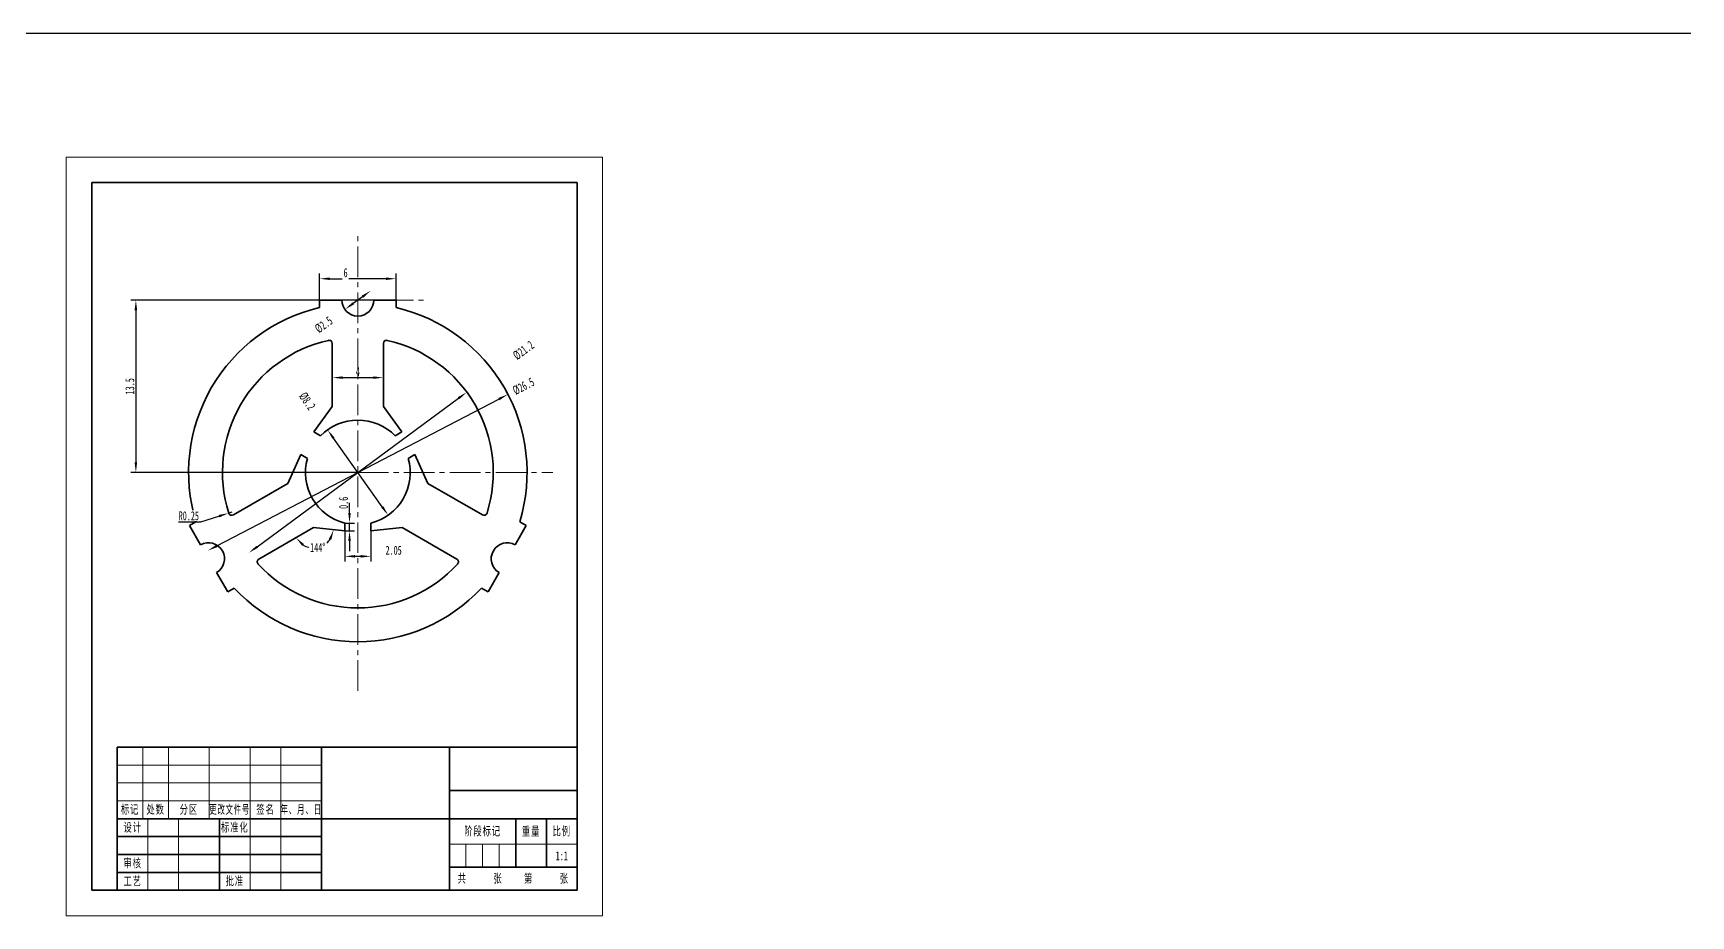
# Model space of a CAD drawing. Header units: millimetres. Extents: x 2881 to 4175, y 614 to 1733.
# Drawn here: x 3526 to 4175, y 1077 to 1422 of the extents above; entities that cross this region are included whole.
import ezdxf
from ezdxf.enums import TextEntityAlignment as Align

# ---------------------------------------------------------------- set-up
doc = ezdxf.new("R2010")
doc.units = ezdxf.units.MM
doc.linetypes.add('点画线', pattern=[18, 12, -2, 2, -2])
for name, color, linetype, lineweight in [('中心线层', 1, '点画线', 18), ('实线', 7, 'Continuous', 25), ('尺寸线层', 3, 'Continuous', 18), ('粗实线层', 7, 'Continuous', 35), ('细实线层', 7, 'Continuous', 18)]:
    doc.layers.add(name, color=color, linetype=linetype, lineweight=lineweight)
doc.styles.add('标准', font='', dxfattribs={"width": 0.667})
doc.styles.get('标准').set_extended_font_data('宋体')
doc.dimstyles.new('GB_尺寸', dxfattribs={"dimtxt": 3.5, "dimasz": 4, "dimexe": 2, "dimexo": 0, "dimtad": 1, "dimlfac": 0.2, "dimdsep": 46, "dimtxsty": '标准', "dimblk": '_CAXARROW', "dimcen": 0, "dimdle": 6, "dimazin": 2, "dimtfac": 0.707107, "dimtdec": 3, "dimtmove": 2, "dimatfit": 3, "dimfxl": 1, "dimfrac": 2, "dimtolj": 1, "dimtzin": 0, "dimarcsym": 1})

# ---------------------------------------------------------------- blocks, each defined once
blk = doc.blocks.new('_CAXARROW')
blk.add_hatch(color=0).paths.add_polyline_path([(0, 0), (-1, 0.125), (-1, -0.125)], flags=0)
blk = doc.blocks.new('*D36')
at = {"layer": 'Defpoints', "color": 0, "transparency": 16777216}
blk.add_point((3594.59, 1219.86), dxfattribs=at)
at = {"layer": '尺寸线层', "color": 0, "linetype": 'Continuous', "lineweight": -2, "transparency": 16777216}
blk.add_line((3598.14, 1221.71), (3708.58, 1279.18), dxfattribs=at)
at = {"layer": '尺寸线层', "color": 0, "lineweight": -2, "transparency": 16777216, "xscale": 4, "yscale": 4, "zscale": 4, "rotation": 207.4920403016437}
blk.add_blockref('_CAXARROW', (3594.59, 1219.86), dxfattribs=at)
at = {"layer": '尺寸线层', "color": 0, "transparency": 16777216, "insert": (3718.22, 1284.2), "char_height": 3.5, "attachment_point": 5, "rotation": 27.49204, "style": '标准', "bg_fill": 3, "box_fill_scale": 1.1, "bg_fill_color": 256, "bg_fill_true_color": 13158600, "bg_fill_transparency": 0}
blk.add_mtext('\\A1;%%C26.5', dxfattribs=at)
at = {"layer": 'Defpoints', "color": 0, "transparency": 16777216}
blk.add_point((3712.13, 1281.03), dxfattribs=at)
at = {"layer": '尺寸线层', "color": 0, "lineweight": -2, "transparency": 16777216, "xscale": 4, "yscale": 4, "zscale": 4, "rotation": 27.49204030164369}
blk.add_blockref('_CAXARROW', (3712.13, 1281.03), dxfattribs=at)
blk = doc.blocks.new('*D37')
at = {"layer": 'Defpoints', "color": 0, "transparency": 16777216}
for p in [(3696.02, 1281.9), (3610.7, 1219)]:
    blk.add_point(p, dxfattribs=at)
at = {"layer": '尺寸线层', "color": 0, "linetype": 'Continuous', "lineweight": -2, "transparency": 16777216}
blk.add_line((3613.92, 1221.37), (3692.8, 1279.52), dxfattribs=at)
at = {"layer": '尺寸线层', "color": 0, "lineweight": -2, "transparency": 16777216, "xscale": 4, "yscale": 4, "zscale": 4}
for p, rotation in [((3696.02, 1281.9), 36.39739199366286), ((3610.7, 1219), 216.3973919936629)]:
    blk.add_blockref('_CAXARROW', p, dxfattribs=dict(at, rotation=rotation))
at = {"layer": '尺寸线层', "color": 0, "transparency": 16777216, "insert": (3718.22, 1298.26), "char_height": 3.5, "attachment_point": 5, "rotation": 36.39739, "style": '标准', "bg_fill": 3, "box_fill_scale": 1.1, "bg_fill_color": 256, "bg_fill_true_color": 13158600, "bg_fill_transparency": 0}
blk.add_mtext('\\A1;%%C21.2', dxfattribs=at)
blk = doc.blocks.new('*D38')
at = {"layer": 'Defpoints', "color": 0, "transparency": 16777216}
for p in [(3641.5, 1267.17), (3665.23, 1233.73)]:
    blk.add_point(p, dxfattribs=at)
at = {"layer": '尺寸线层', "color": 0, "linetype": 'Continuous', "lineweight": -2, "transparency": 16777216}
blk.add_line((3662.91, 1236.99), (3643.81, 1263.9), dxfattribs=at)
at = {"layer": '尺寸线层', "color": 0, "lineweight": -2, "transparency": 16777216, "xscale": 4, "yscale": 4, "zscale": 4}
for p, rotation in [((3641.5, 1267.17), 125.3609230140559), ((3665.23, 1233.73), 305.3609230140559)]:
    blk.add_blockref('_CAXARROW', p, dxfattribs=dict(at, rotation=rotation))
at = {"layer": '尺寸线层', "color": 0, "transparency": 16777216, "insert": (3633.55, 1278.37), "char_height": 3.5, "attachment_point": 5, "rotation": 305.36092, "style": '标准', "bg_fill": 3, "box_fill_scale": 1.1, "bg_fill_color": 256, "bg_fill_true_color": 13158600, "bg_fill_transparency": 0}
blk.add_mtext('\\A1;%%C8.2', dxfattribs=at)
blk = doc.blocks.new('*D39')
at = {"layer": 'Defpoints', "color": 0, "transparency": 16777216}
for p in [(3643.36, 1287.07), (3663.36, 1287.59), (3663.36, 1286.14)]:
    blk.add_point(p, dxfattribs=at)
at = {"layer": '尺寸线层', "color": 0, "linetype": 'Continuous', "lineweight": -2, "transparency": 16777216}
for p, q in [((3643.36, 1287.07), (3643.36, 1289.59)), ((3647.36, 1287.59), (3659.36, 1287.59)), ((3663.36, 1286.14), (3663.36, 1289.59))]:
    blk.add_line(p, q, dxfattribs=at)
at = {"layer": '尺寸线层', "color": 0, "lineweight": -2, "transparency": 16777216, "xscale": 4, "yscale": 4, "zscale": 4, "rotation": 180}
blk.add_blockref('_CAXARROW', (3643.36, 1287.59), dxfattribs=at)
at = {"layer": '尺寸线层', "color": 0, "lineweight": -2, "transparency": 16777216, "xscale": 4, "yscale": 4, "zscale": 4}
blk.add_blockref('_CAXARROW', (3663.36, 1287.59), dxfattribs=at)
at = {"layer": '尺寸线层', "color": 0, "transparency": 16777216, "insert": (3653.36, 1289.96), "char_height": 3.5, "attachment_point": 5, "style": '标准', "bg_fill": 3, "box_fill_scale": 1.1, "bg_fill_color": 256, "bg_fill_true_color": 13158600, "bg_fill_transparency": 0}
blk.add_mtext('\\A1;4', dxfattribs=at)
blk = doc.blocks.new('*D40')
at = {"layer": 'Defpoints', "color": 0, "transparency": 16777216}
for p in [(3668.36, 1326.29), (3638.36, 1317.95), (3668.36, 1317.95)]:
    blk.add_point(p, dxfattribs=at)
at = {"layer": '尺寸线层', "color": 0, "linetype": 'Continuous', "lineweight": -2, "transparency": 16777216}
for p, q in [((3638.36, 1317.95), (3638.36, 1328.29)), ((3642.36, 1326.29), (3647.27, 1326.29)), ((3664.36, 1326.29), (3649.87, 1326.29)), ((3668.36, 1317.95), (3668.36, 1328.29))]:
    blk.add_line(p, q, dxfattribs=at)
at = {"layer": '尺寸线层', "color": 0, "lineweight": -2, "transparency": 16777216, "xscale": 4, "yscale": 4, "zscale": 4, "rotation": 180}
blk.add_blockref('_CAXARROW', (3638.36, 1326.29), dxfattribs=at)
at = {"layer": '尺寸线层', "color": 0, "lineweight": -2, "transparency": 16777216, "xscale": 4, "yscale": 4, "zscale": 4}
blk.add_blockref('_CAXARROW', (3668.36, 1326.29), dxfattribs=at)
at = {"layer": '尺寸线层', "color": 0, "transparency": 16777216, "insert": (3648.57, 1328.63), "char_height": 3.5, "attachment_point": 5, "style": '标准', "bg_fill": 3, "box_fill_scale": 1.1, "bg_fill_color": 256, "bg_fill_true_color": 13158600, "bg_fill_transparency": 0}
blk.add_mtext('\\A1;6', dxfattribs=at)
blk = doc.blocks.new('*D41')
at = {"layer": 'Defpoints', "color": 0, "transparency": 16777216}
for p in [(3658.42, 1321.61), (3648.3, 1314.28)]:
    blk.add_point(p, dxfattribs=at)
at = {"layer": '尺寸线层', "color": 0, "linetype": 'Continuous', "lineweight": -2, "transparency": 16777216}
blk.add_line((3655.18, 1319.27), (3651.54, 1316.63), dxfattribs=at)
at = {"layer": '尺寸线层', "color": 0, "lineweight": -2, "transparency": 16777216, "xscale": 4, "yscale": 4, "zscale": 4}
for p, rotation in [((3658.42, 1321.61), 35.91091659803507), ((3648.3, 1314.28), 215.9109165980351)]:
    blk.add_blockref('_CAXARROW', p, dxfattribs=dict(at, rotation=rotation))
at = {"layer": '尺寸线层', "color": 0, "transparency": 16777216, "insert": (3640.02, 1308.28), "char_height": 3.5, "attachment_point": 5, "rotation": 35.91092, "style": '标准', "bg_fill": 3, "box_fill_scale": 1.1, "bg_fill_color": 256, "bg_fill_true_color": 13158600, "bg_fill_transparency": 0}
blk.add_mtext('\\A1;%%C2.5', dxfattribs=at)
blk = doc.blocks.new('*D42')
at = {"layer": 'Defpoints', "color": 0, "transparency": 16777216}
for p in [(3602.8, 1234.56), (3603.99, 1234.93)]:
    blk.add_point(p, dxfattribs=at)
at = {"layer": '尺寸线层', "color": 0, "linetype": 'Continuous', "lineweight": -2, "transparency": 16777216}
for p, q in [((3591.83, 1231.11), (3598.98, 1233.36)), ((3603.99, 1234.93), (3602.8, 1234.56)), ((3583.17, 1231.11), (3591.83, 1231.11))]:
    blk.add_line(p, q, dxfattribs=at)
at = {"layer": '尺寸线层', "color": 0, "lineweight": -2, "transparency": 16777216, "xscale": 4, "yscale": 4, "zscale": 4, "rotation": 17.44198698300911}
blk.add_blockref('_CAXARROW', (3602.8, 1234.56), dxfattribs=at)
at = {"layer": '尺寸线层', "color": 0, "transparency": 16777216, "insert": (3587.19, 1233.49), "char_height": 3.5, "attachment_point": 5, "style": '标准', "bg_fill": 3, "box_fill_scale": 1.1, "bg_fill_color": 256, "bg_fill_true_color": 13158600, "bg_fill_transparency": 0}
blk.add_mtext('\\A1;R0.25', dxfattribs=at)
blk = doc.blocks.new('*D43')
at = {"layer": 'Defpoints', "color": 0, "transparency": 16777216}
for p in [(3659.61, 1317.95), (3566.46, 1250.45), (3653.36, 1250.45)]:
    blk.add_point(p, dxfattribs=at)
at = {"layer": '尺寸线层', "color": 0, "linetype": 'Continuous', "lineweight": -2, "transparency": 16777216}
for p, q in [((3659.61, 1317.95), (3564.46, 1317.95)), ((3566.46, 1313.95), (3566.46, 1254.45)), ((3653.36, 1250.45), (3564.46, 1250.45))]:
    blk.add_line(p, q, dxfattribs=at)
at = {"layer": '尺寸线层', "color": 0, "lineweight": -2, "transparency": 16777216, "xscale": 4, "yscale": 4, "zscale": 4}
for p, rotation in [((3566.46, 1317.95), 90), ((3566.46, 1250.45), 270)]:
    blk.add_blockref('_CAXARROW', p, dxfattribs=dict(at, rotation=rotation))
at = {"layer": '尺寸线层', "color": 0, "transparency": 16777216, "insert": (3564.09, 1284.2), "char_height": 3.5, "attachment_point": 5, "rotation": 90, "style": '标准', "bg_fill": 3, "box_fill_scale": 1.1, "bg_fill_color": 256, "bg_fill_true_color": 13158600, "bg_fill_transparency": 0}
blk.add_mtext('\\A1;13.5', dxfattribs=at)
blk = doc.blocks.new('*D44')
at = {"layer": 'Defpoints', "color": 0, "transparency": 16777216}
for p in [(3648.24, 1230.6), (3648.24, 1227.6), (3650.1, 1230.6)]:
    blk.add_point(p, dxfattribs=at)
at = {"layer": '尺寸线层', "color": 0, "linetype": 'Continuous', "lineweight": -2, "transparency": 16777216}
for p, q in [((3650.1, 1234.6), (3650.1, 1238.6)), ((3648.24, 1230.6), (3652.1, 1230.6)), ((3648.24, 1227.6), (3652.1, 1227.6)), ((3650.1, 1227.6), (3650.1, 1230.6)), ((3650.1, 1223.6), (3650.1, 1219.6))]:
    blk.add_line(p, q, dxfattribs=at)
at = {"layer": '尺寸线层', "color": 0, "lineweight": -2, "transparency": 16777216, "xscale": 4, "yscale": 4, "zscale": 4, "rotation": 90}
blk.add_blockref('_CAXARROW', (3650.1, 1227.6), dxfattribs=at)
at = {"layer": '尺寸线层', "color": 0, "transparency": 16777216, "insert": (3647.75, 1238.59), "char_height": 3.5, "attachment_point": 5, "rotation": 90, "style": '标准', "bg_fill": 3, "box_fill_scale": 1.1, "bg_fill_color": 256, "bg_fill_true_color": 13158600, "bg_fill_transparency": 0}
blk.add_mtext('\\A1;0.6', dxfattribs=at)
at = {"layer": '尺寸线层', "color": 0, "lineweight": -2, "transparency": 16777216, "xscale": 4, "yscale": 4, "zscale": 4, "rotation": 270}
blk.add_blockref('_CAXARROW', (3650.1, 1230.6), dxfattribs=at)
blk = doc.blocks.new('*D45')
at = {"layer": 'Defpoints', "color": 0, "transparency": 16777216}
for p in [(3648.24, 1227.6), (3658.49, 1227.6), (3658.49, 1217.64)]:
    blk.add_point(p, dxfattribs=at)
at = {"layer": '尺寸线层', "color": 0, "linetype": 'Continuous', "lineweight": -2, "transparency": 16777216}
for p, q in [((3648.24, 1227.6), (3648.24, 1215.64)), ((3658.49, 1227.6), (3658.49, 1215.64)), ((3652.24, 1217.64), (3654.49, 1217.64))]:
    blk.add_line(p, q, dxfattribs=at)
at = {"layer": '尺寸线层', "color": 0, "lineweight": -2, "transparency": 16777216, "xscale": 4, "yscale": 4, "zscale": 4, "rotation": 180}
blk.add_blockref('_CAXARROW', (3648.24, 1217.64), dxfattribs=at)
at = {"layer": '尺寸线层', "color": 0, "lineweight": -2, "transparency": 16777216, "xscale": 4, "yscale": 4, "zscale": 4}
blk.add_blockref('_CAXARROW', (3658.49, 1217.64), dxfattribs=at)
at = {"layer": '尺寸线层', "color": 0, "transparency": 16777216, "insert": (3667.37, 1219.99), "char_height": 3.5, "attachment_point": 5, "style": '标准', "bg_fill": 3, "box_fill_scale": 1.1, "bg_fill_color": 256, "bg_fill_true_color": 13158600, "bg_fill_transparency": 0}
blk.add_mtext('\\A1;2.05', dxfattribs=at)
blk = doc.blocks.new('*D46')
at = {"layer": 'Defpoints', "color": 0, "transparency": 16777216}
for p in [(3636.01, 1228.88), (3636.01, 1228.88), (3648.24, 1227.6), (3614.62, 1216.53)]:
    blk.add_point(p, dxfattribs=at)
at = {"layer": '尺寸线层', "color": 0, "linetype": 'Continuous', "lineweight": -2, "transparency": 16777216}
for start, end in [(239.1837, 256.18358), (310.892, 324.8163)]:
    blk.add_arc((3636.01, 1228.88), 7.94, start, end, dxfattribs=at)
at = {"layer": '尺寸线层', "color": 0, "lineweight": -2, "transparency": 16777216, "xscale": 4, "yscale": 4, "zscale": 4}
for p, rotation in [((3643.91, 1228.05), 69.40814833418185), ((3629.14, 1224.91), 134.591851665818)]:
    blk.add_blockref('_CAXARROW', p, dxfattribs=dict(at, rotation=rotation))
at = {"layer": '尺寸线层', "color": 0, "transparency": 16777216, "insert": (3637.66, 1221.12), "char_height": 3.5, "attachment_point": 5, "style": '标准', "bg_fill": 3, "box_fill_scale": 1.1, "bg_fill_color": 256, "bg_fill_true_color": 13158600, "bg_fill_transparency": 0}
blk.add_mtext('\\A1;144°', dxfattribs=at)
at = {"layer": 'Defpoints', "color": 0, "transparency": 16777216}
blk.add_point((3634.36, 1221.12), dxfattribs=at)
blk = doc.blocks.new('$CAXA_FRAME_13B17AC1$')
at = {"layer": '粗实线层'}
for p, q in [((95, 138.5), (-95, 138.5)), ((-95, 138.5), (-95, -138.5)), ((95, -138.5), (95, 138.5)), ((-95, -138.5), (95, -138.5))]:
    blk.add_line(p, q, dxfattribs=at)
at = {"layer": '细实线层'}
for p, q in [((105, 148.5), (-105, 148.5)), ((-105, 148.5), (-105, -148.5)), ((105, -148.5), (105, 148.5)), ((-105, -148.5), (105, -148.5))]:
    blk.add_line(p, q, dxfattribs=at)
blk = doc.blocks.new('$CAXA_TITLE_151E506F$')
at = {"layer": '粗实线层'}
for p, q in [((0, 56), (-180, 56)), ((-180, 56), (-180, 0)), ((-100, 56), (-100, 0)), ((-50, 56), (-50, 0)), ((0, 0), (0, 56)), ((0, 39), (-50, 39)), ((0, 28), (-180, 28)), ((-140, 28), (-140, 0)), ((-24, 28), (-24, 9)), ((-12, 28), (-12, 9)), ((-100, 21), (-180, 21)), ((-100, 14), (-180, 14)), ((-100, 7), (-180, 7)), ((0, 9), (-50, 9)), ((0, 0), (-180, 0))]:
    blk.add_line(p, q, dxfattribs=at)
at = {"layer": '细实线层'}
for p, q in [((-170, 56), (-170, 28)), ((-160, 56), (-160, 28)), ((-144, 56), (-144, 28)), ((-128, 56), (-128, 0)), ((-116, 56), (-116, 0)), ((-100, 49), (-180, 49)), ((-100, 42), (-180, 42)), ((-100, 35), (-180, 35)), ((-168, 28), (-168, 0)), ((-156, 28), (-156, 0)), ((0, 18), (-50, 18)), ((-43.5, 18), (-43.5, 9)), ((-37, 18), (-37, 9)), ((-30.5, 18), (-30.5, 9))]:
    blk.add_line(p, q, dxfattribs=at)
at = {"layer": '尺寸线层', "char_height": 3.5, "attachment_point": 5, "line_spacing_factor": 0.963108, "style": '标准'}
for s, insert, width in [('\\T1.1;标记', (-175, 31.5), 18), ('\\T1.1;处数', (-165, 31.5), 18), ('\\T1.1;分区', (-152, 31.5), 30), ('\\T1.1;{\\W0.592404;更改文件号}', (-136, 31.5), 30), ('\\T1.1;签名', (-122, 31.5), 22), ('\\T1.1;{\\W0.605422;年、月、日}', (-108, 31.5), 30), ('\\T1.1;设计', (-174, 24.5), 22), ('\\T1.1;标准化', (-134, 24.5), 22), ('\\T1.1;阶段标记', (-37, 23), 50), ('\\T1.1;重量', (-18, 23), 22), ('\\T1.1;比例', (-6, 23), 22), ('\\T1.1;审核', (-174, 10.5), 22), ('\\T1.1;共', (-45, 4.5), 8), ('\\T1.1;张', (-31, 4.5), 8), ('\\T1.1;第', (-19, 4.5), 8), ('\\T1.1;张', (-5, 4.5), 8), ('\\T1.1;工艺', (-174, 3.5), 22), ('\\T1.1;批准', (-134, 3.5), 22)]:
    blk.add_mtext(s, dxfattribs=dict(at, insert=insert, width=width))
at = {"layer": '尺寸线层', "style": '标准'}
for tag, height, width, p in [('标记C', 3.63, 0.664996, (-175, 52.5)), ('处数C', 3.63, 0.664996, (-165, 52.5)), ('分区C', 3.63, 0.667, (-152, 52.5)), ('更改文件号C', 3.63, 0.498314, (-136, 52.5)), ('更改签名C', 3.63, 0.447537, (-122, 52.5)), ('更改日期C', 3.63, 0.610278, (-108, 52.5)), ('标记B', 3.63, 0.664996, (-175, 45.5)), ('处数B', 3.63, 0.664996, (-165, 45.5)), ('分区B', 3.63, 0.667, (-152, 45.5)), ('更改文件号B', 3.63, 0.498314, (-136, 45.5)), ('更改签名B', 3.63, 0.447537, (-122, 45.5)), ('更改日期B', 3.63, 0.610278, (-108, 45.5)), ('单位名称', 5.19, 0.667, (-25, 47.5)), ('标记A', 3.63, 0.664996, (-175, 38.5)), ('处数A', 3.63, 0.664996, (-165, 38.5)), ('分区A', 3.63, 0.667, (-152, 38.5)), ('更改文件号A', 3.63, 0.498314, (-136, 38.5)), ('更改签名A', 3.63, 0.447537, (-122, 38.5)), ('更改日期A', 3.63, 0.610278, (-108, 38.5)), ('图纸名称', 5.19, 0.667, (-75, 42)), ('图纸编号', 5.19, 0.667, (-25, 33.5)), ('设计', 3.63, 0.667, (-162, 24.5)), ('设计日期', 3.63, 0.667, (-148, 24.5)), ('标准化', 3.63, 0.667, (-122, 24.5)), ('标准化日期', 3.63, 0.554163, (-108, 24.5)), ('材料名称', 5.19, 0.667, (-75, 14)), ('阶段标记S', 3.63, 0.223769, (-46.75, 13.5)), ('阶段标记A', 3.63, 0.223769, (-40.25, 13.5)), ('阶段标记B', 3.63, 0.223769, (-33.75, 13.5)), ('阶段标记C', 3.63, 0.223769, (-27.25, 13.5)), ('重量', 3.63, 0.667, (-18, 13.5)), ('图纸比例', 3.63, 0.510551, (-6, 13.5)), ('审核', 3.63, 0.667, (-162, 10.5)), ('审核日期', 3.63, 0.667, (-148, 10.5)), ('页数', 3.63, 0.667, (-38, 4.5)), ('页码', 3.63, 0.667, (-12, 4.5)), ('工艺', 3.63, 0.667, (-162, 3.5)), ('工艺日期', 3.63, 0.667, (-148, 3.5)), ('批准', 3.63, 0.667, (-122, 3.5)), ('批准日期', 3.63, 0.667, (-108, 3.5))]:
    blk.add_attdef(tag, text='', height=height, dxfattribs=dict(at, width=width)).set_placement(p, align=Align.MIDDLE_CENTER)

msp = doc.modelspace()

# ---------------------------------------------------------------- linework, layer by layer
at = {"layer": '实线', "ltscale": 0.2}
msp.add_line((2881.3645, 1422.4052), (4175.2181, 1422.4052), dxfattribs=at)
at = {"layer": '粗实线层'}
for p, q in [((3638.3614, 1317.9475), (3647.1114, 1317.9475)), ((3638.3614, 1314.977), (3638.3614, 1317.9475)), ((3659.6114, 1317.9475), (3668.3614, 1317.9475)), ((3668.3614, 1314.977), (3668.3614, 1317.9475)), ((3643.3614, 1276.2552), (3643.3614, 1300.96)), ((3663.3614, 1276.2552), (3663.3614, 1300.96)), ((3643.3614, 1276.2552), (3636.136, 1266.3104)), ((3663.3614, 1276.2552), (3670.5867, 1266.3104)), ((3638.7341, 1264.8104), (3636.136, 1266.3104)), ((3667.9886, 1264.8104), (3670.5867, 1266.3104)), ((3626.0112, 1246.2039), (3631.011, 1257.4336)), ((3633.6091, 1255.9336), (3631.011, 1257.4336)), ((3673.1136, 1255.9336), (3675.7117, 1257.4336)), ((3680.7115, 1246.2039), (3675.7117, 1257.4336)), ((3626.0112, 1246.2039), (3604.6163, 1233.8515)), ((3680.7115, 1246.2039), (3702.1065, 1233.8515)), ((3589.9771, 1231.1731), (3587.4046, 1229.6879)), ((3591.7796, 1222.1102), (3587.4046, 1229.6879)), ((3636.0112, 1228.8834), (3614.6163, 1216.531)), ((3636.0112, 1228.8834), (3648.2364, 1227.5985)), ((3648.2364, 1230.5985), (3648.2364, 1227.5985)), ((3658.4864, 1230.5985), (3658.4864, 1227.5985)), ((3670.7115, 1228.8834), (3658.4864, 1227.5985)), ((3670.7115, 1228.8834), (3692.1065, 1216.531)), ((3719.3181, 1229.6879), (3714.9431, 1222.1102)), ((3716.7456, 1231.1731), (3719.3181, 1229.6879)), ((3602.4046, 1203.7071), (3598.0296, 1211.2848)), ((3708.6931, 1211.2848), (3704.3181, 1203.7071)), ((3604.9771, 1205.1923), (3602.4046, 1203.7071)), ((3701.7456, 1205.1923), (3704.3181, 1203.7071))]:
    msp.add_line(p, q, dxfattribs=at)
for centre, radius, start, end in [((3653.3614, 1317.9475), 6.25, 180, 0), ((3653.3614, 1250.4475), 66.25, 103.0861048, 196.9138952), ((3653.3614, 1250.4475), 66.25, 343.0861048, 76.9138952), ((3653.3614, 1250.4475), 53, 102.5558337, 197.4442025), ((3642.1115, 1300.96), 1.2499, 359.9971345, 102.5622846), ((3664.6113, 1300.9599), 1.25, 77.441987, 180.0009609), ((3653.3614, 1250.4475), 53, 342.5558337, 77.4442025), ((3653.3614, 1250.4475), 20.5, 44.4775122, 135.5224878), ((3653.3614, 1250.4475), 20.5, 164.4775122, 255.5224878), ((3653.3614, 1250.4475), 20.5, 284.4775122, 15.5224878), ((3603.9913, 1234.934), 1.25, 197.441987, 300.0009609), ((3702.7314, 1234.9339), 1.2499, 239.9971345, 342.5622846), ((3594.9046, 1216.6975), 6.25, 300, 120), ((3711.8181, 1216.6975), 6.25, 60, 240), ((3615.2412, 1215.4486), 1.2499, 119.9971345, 222.5622846), ((3653.3614, 1250.4475), 53, 222.5558337, 317.4442025), ((3691.4814, 1215.4485), 1.25, 317.441987, 60.0009609), ((3653.3614, 1250.4475), 66.25, 223.0861048, 316.9138952)]:
    msp.add_arc(centre, radius, start, end, dxfattribs=at)

# ---------------------------------------------------------------- block references
ref = msp.add_blockref('$CAXA_TITLE_151E506F$', (3739.1842, 1086.9325), dxfattribs=at)
ref.add_attrib('图纸比例', '1:1', dxfattribs={"layer": '尺寸线层', "height": 3.5, "style": '标准', "width": 0.667}).set_placement((3733.1842, 1100.4325), align=Align.MIDDLE_CENTER)

# ---------------------------------------------------------------- next in the draw order: dimensions: what is measured, and where the dimension line sits
at = {"layer": '尺寸线层'}
dim = msp.add_linear_dim(base=(3668.3614, 1326.2874), p1=(3638.3614, 1317.9475), p2=(3668.3614, 1317.9475), dimstyle='GB_尺寸', override={"dimsah": 1, "dimtfill": 1, "dimtzin": 0}, dxfattribs=at)
dim.commit()
dim.dimension.update_dxf_attribs({"geometry": '*D40', "text_midpoint": (3648.5699, 1328.6333), "dimtype": 160})
dim = msp.add_diameter_dim_2p(p1=(3594.5926, 1219.8648), p2=(3712.1301, 1281.0302), dimstyle='GB_尺寸', override={"dimtoh": 1, "dimpost": '%%C<>', "dimsah": 1, "dimtfill": 1, "dimtzin": 0}, dxfattribs=at)
dim.commit()
dim.dimension.update_dxf_attribs({"geometry": '*D36', "text_midpoint": (3718.2165, 1284.1975), "dimtype": 163})

# ---------------------------------------------------------------- next in the draw order: dimensions: what is measured, and where the dimension line sits
dim = msp.add_diameter_dim_2p(p1=(3610.7006, 1218.9982), p2=(3696.0222, 1281.8968), dimstyle='GB_尺寸', override={"dimtoh": 1, "dimpost": '%%C<>', "dimsah": 1, "dimtfill": 1, "dimtzin": 0}, dxfattribs=at)
dim.commit()
dim.dimension.update_dxf_attribs({"geometry": '*D37', "text_midpoint": (3718.2165, 1298.2583), "dimtype": 163})
dim = msp.add_radius_dim(center=(3603.9913, 1234.934), mpoint=(3602.7989, 1234.5594), dimstyle='GB_尺寸', override={"dimtoh": 1, "dimpost": 'R<>', "dimsah": 1, "dimtfill": 1, "dimtzin": 0}, dxfattribs=at)
dim.commit()
dim.dimension.update_dxf_attribs({"geometry": '*D42', "text_midpoint": (3587.1857, 1233.4874)})

# ---------------------------------------------------------------- next in the draw order: dimensions: what is measured, and where the dimension line sits
for p1, p2, picture, middle in [((3658.4234, 1321.6133), (3648.2993, 1314.2817), '*D41', (3640.0176, 1308.2843)), ((3665.2252, 1233.7293), (3641.4975, 1267.1657), '*D38', (3633.5484, 1278.3674))]:
    dim = msp.add_diameter_dim_2p(p1=p1, p2=p2, dimstyle='GB_尺寸', override={"dimtoh": 1, "dimpost": '%%C<>', "dimsah": 1, "dimtfill": 1, "dimtzin": 0}, dxfattribs=at)
    dim.commit()
    dim.dimension.update_dxf_attribs({"geometry": picture, "text_midpoint": middle, "dimtype": 163})

# ---------------------------------------------------------------- next in the draw order: dimensions: what is measured, and where the dimension line sits
dim = msp.add_linear_dim(base=(3663.3614, 1287.5876), p1=(3643.3614, 1287.0696), p2=(3663.3614, 1286.1372), dimstyle='GB_尺寸', override={"dimsah": 1, "dimtfill": 1, "dimtzin": 0}, dxfattribs=at)
dim.commit()
dim.dimension.update_dxf_attribs({"geometry": '*D39', "text_midpoint": (3653.3614, 1289.9626)})
dim = msp.add_linear_dim(base=(3650.0992, 1230.5985), p1=(3648.2364, 1227.5985), p2=(3648.2364, 1230.5985), angle=90, dimstyle='GB_尺寸', override={"dimsah": 1, "dimtfill": 1, "dimtzin": 0}, dxfattribs=at)
dim.commit()
dim.dimension.update_dxf_attribs({"geometry": '*D44', "text_midpoint": (3647.7534, 1238.586), "dimtype": 160})

# ---------------------------------------------------------------- next in the draw order: dimensions: what is measured, and where the dimension line sits
dim = msp.add_linear_dim(base=(3566.4607, 1250.4475), p1=(3659.6114, 1317.9475), p2=(3653.3614, 1250.4475), angle=270, dimstyle='GB_尺寸', override={"dimsah": 1, "dimtfill": 1, "dimtzin": 0}, dxfattribs=at)
dim.commit()
dim.dimension.update_dxf_attribs({"geometry": '*D43', "text_midpoint": (3564.0857, 1284.1975)})
dim = msp.add_linear_dim(base=(3658.4864, 1217.6423), p1=(3648.2364, 1227.5985), p2=(3658.4864, 1227.5985), dimstyle='GB_尺寸', override={"dimsah": 1, "dimtfill": 1, "dimtzin": 0}, dxfattribs=at)
dim.commit()
dim.dimension.update_dxf_attribs({"geometry": '*D45', "text_midpoint": (3667.3675, 1219.9881), "dimtype": 160})

# ---------------------------------------------------------------- next in the draw order: linework, layer by layer
at = {"layer": '中心线层'}
for p, q in [((3653.3614, 1164.9451), (3653.3614, 1344.1975)), ((3627.1114, 1317.9475), (3679.6114, 1317.9475)), ((3581.3465, 1250.4475), (3729.6352, 1250.4475))]:
    msp.add_line(p, q, dxfattribs=at)

# ---------------------------------------------------------------- next in the draw order: dimensions: what is measured, and where the dimension line sits
at = {"layer": '尺寸线层'}
dim = msp.add_angular_dim_2l(base=(3634.3607, 1221.1182), line1=((3636.0112, 1228.8834), (3648.2364, 1227.5985)), line2=((3636.0112, 1228.8834), (3614.6163, 1216.531)), dimstyle='GB_尺寸', override={"dimtad": 0, "dimtih": 1, "dimtoh": 1, "dimsah": 1, "dimtfill": 1, "dimtzin": 0}, dxfattribs=at)
dim.commit()
dim.dimension.update_dxf_attribs({"geometry": '*D46', "text_midpoint": (3637.6617, 1221.1182)})

# ---------------------------------------------------------------- next in the draw order: block references
at = {"layer": '粗实线层'}
msp.add_blockref('$CAXA_FRAME_13B17AC1$', (3644.1842, 1225.4325), dxfattribs=at)

doc.saveas('drawing.dxf')
